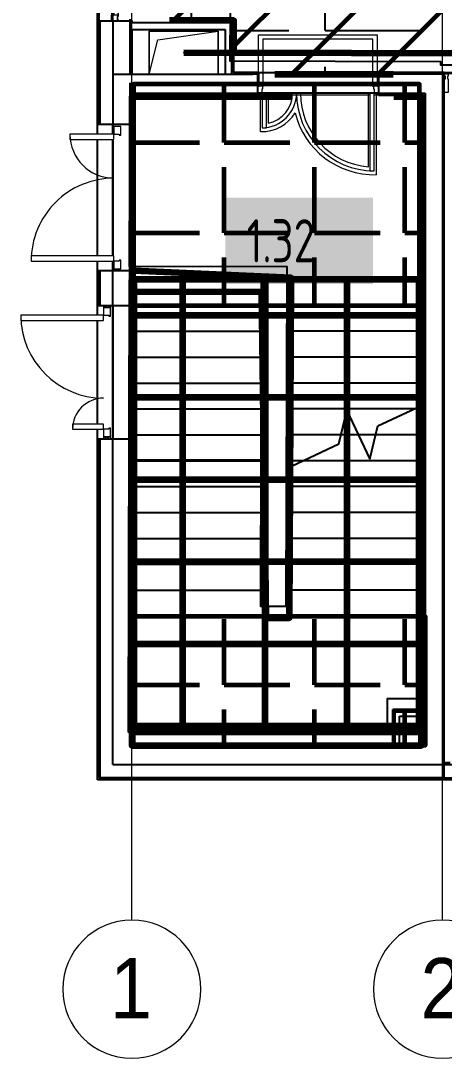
# Model space of a CAD drawing. Header units: millimetres. Extents: x -164500 to 426394, y -23753 to 102118.
# Drawn here: x -1113 to 3795, y -3642 to 8384 of the extents above; entities that cross this region are included whole.
import ezdxf

# ---------------------------------------------------------------- set-up
doc = ezdxf.new("R2010")
doc.units = ezdxf.units.MM
doc.layers.add('1.1.1) Плитка КР1 Остаток', color=52, linetype='Continuous')
for name, color, linetype, lineweight in [('183 стяжка подвал', 160, 'Continuous', 60), ('284 стык. профилей', 1, 'Continuous', 120), ('336 лестницы', 150, 'Continuous', 120), ('374 ПК-4', 211, 'Continuous', 120), ('384 ПК-3', 30, 'Continuous', 120), ('469 плитка КР10 лестницы', 130, 'Continuous', 60), ('474 плитка КР-1.1 лестницы', 150, 'Continuous', 60), ('A-DOOR-2', 7, 'Continuous', 5), ('A-DOOR-FRAM-2', 7, 'Continuous', 5), ('A-FLOR', 7, 'Continuous', 9), ('A-GENM', 7, 'Continuous', 9), ('A-GLAZ', 7, 'Continuous', 9), ('A-GLAZ-1', 7, 'Continuous', 5), ('A-GLAZ-CWMG-1', 7, 'Continuous', 20), ('Оси', 7, 'Continuous', 9), ('Оси-1', 7, 'Continuous', 20)]:
    doc.layers.add(name, color=color, linetype=linetype, lineweight=lineweight)
doc.layers.add('A-DOOR-1', color=7, linetype='Continuous', lineweight=5, true_color=0xc0c0c0)
doc.layers.add('A-DOOR-FRAM-1', color=7, linetype='Continuous', lineweight=5, true_color=0xc0c0c0)
doc.styles.add('Arial', font='arial.ttf', dxfattribs={"width": 0.9, "height": 700})
doc.styles.add('СПДС', font='ГОСТ тип А.ttf', dxfattribs={"width": 0.9})
pattern_1 = [(0, (205553.1, 26879), (0, 1047.75), [762, -285.75]), (90, (205553.1, 26879), (-1047.75, 6e-14), [762, -285.75])]

# ---------------------------------------------------------------- blocks, each defined once
blk = doc.blocks.new('120_Окно_СКБ_2Ст - 120_Окно_СКБ_2Ст 2300х2500 _мал створка справа_-22272277-Объем проектирования 1 этажа')
at = {"layer": 'A-GLAZ'}
for p, q in [((-1150, -127), (-1150, -57)), ((-1150, -57), (-1080, -57)), ((-1080, -57), (-1080, -127)), ((250, -87), (-1080, -87)), ((-1080, -87), (-1080, -127)), ((-1030, -137), (-1030, -87)), ((200, -137), (200, -87)), ((250, -127), (250, -57)), ((250, -57), (320, -57)), ((250, -127), (250, -87)), ((320, -57), (320, -127)), ((1080, -87), (320, -87)), ((320, -87), (320, -127)), ((370, -137), (370, -87)), ((1030, -137), (1030, -87)), ((1080, -127), (1080, -57)), ((1080, -57), (1150, -57)), ((1080, -127), (1080, -87)), ((1150, -57), (1150, -127)), ((-1080, -127), (-1150, -127)), ((-1080, -127), (-1100, -127)), ((-1100, -127), (-1100, -137)), ((-1100, -137), (270, -137)), ((270, -137), (-1100, -137)), ((320, -127), (250, -127)), ((270, -127), (250, -127)), ((270, -137), (270, -127)), ((320, -127), (300, -127)), ((300, -127), (300, -137)), ((300, -137), (1100, -137)), ((1100, -137), (300, -137)), ((1150, -127), (1080, -127)), ((1100, -127), (1080, -127)), ((1100, -137), (1100, -127))]:
    blk.add_line(p, q, dxfattribs=at)
at = {"layer": 'A-GLAZ-1'}
for p, q in [((1150, -57), (-1150, -57)), ((-1030, -107), (200, -107)), ((200, -117), (-1030, -117)), ((370, -107), (1030, -107)), ((1030, -117), (370, -117)), ((-1130, -127), (-1100, -127)), ((270, -127), (300, -127)), ((1100, -127), (1130, -127))]:
    blk.add_line(p, q, dxfattribs=at)
blk = doc.blocks.new('110_Дверь_СКБ_2Ст - Д-1 Лестничная клетка EIS60-24280000-Объем проектирования 1 этажа')
at = {"layer": 'A-DOOR-1'}
for p, q in [((-637.5, 1010), (-637.5, 110)), ((-587.5, 1010), (-637.5, 1010)), ((-587.5, 110), (-587.5, 1010)), ((662.5, 510), (612.5, 510)), ((612.5, 510), (612.5, 110)), ((662.5, 110), (662.5, 510)), ((-637.5, 110), (-587.5, 110)), ((612.5, 110), (662.5, 110))]:
    blk.add_line(p, q, dxfattribs=at)
for centre, radius, start, end in [((-637.5, 110), 900, 0, 90), ((662.5, 110), 400, 90, 180)]:
    blk.add_arc(centre, radius, start, end, dxfattribs=at)
at = {"layer": 'A-DOOR-FRAM-1'}
for p, q in [((-672.5, 118), (-742.5, 118)), ((-742.5, 118), (-742.5, 110)), ((-742.5, 110), (-672.5, 110)), ((-637.5, 110), (-687.5, 110)), ((-687.5, 110), (-687.5, 30)), ((-687.5, 30), (-627.5, 30)), ((-672.5, 30), (-687.5, 30)), ((-687.5, 30), (-687.5, -110)), ((-672.5, 110), (-672.5, 118)), ((-672.5, -110), (-672.5, 30)), ((-637.5, 60), (-637.5, 110)), ((-627.5, 60), (-637.5, 60)), ((-627.5, 30), (-627.5, 60)), ((662.5, 60), (652.5, 60)), ((652.5, 60), (652.5, 30)), ((652.5, 30), (712.5, 30)), ((662.5, 110), (662.5, 60)), ((712.5, 110), (662.5, 110)), ((767.5, 118), (697.5, 118)), ((697.5, 118), (697.5, 110)), ((697.5, 110), (767.5, 110)), ((712.5, 30), (697.5, 30)), ((697.5, 30), (697.5, -110)), ((712.5, 30), (712.5, 110)), ((712.5, -110), (712.5, 30)), ((767.5, 110), (767.5, 118)), ((-672.5, -110), (-742.5, -110)), ((-742.5, -110), (-742.5, -118)), ((-742.5, -118), (-672.5, -118)), ((-687.5, -110), (-672.5, -110)), ((-672.5, -118), (-672.5, -110)), ((697.5, -110), (712.5, -110)), ((767.5, -110), (697.5, -110)), ((697.5, -110), (697.5, -118)), ((697.5, -118), (767.5, -118)), ((767.5, -118), (767.5, -110))]:
    blk.add_line(p, q, dxfattribs=at)
blk = doc.blocks.new('110_Дверь_СКБ_2Ст_Наружная - ДН-1_л__ Двухстворчатая 1350 х3200 _ЛК_ в свету с верхним остеклением 2-22796854-Объем проектирования 1 этажа')
at = {"layer": 'A-DOOR-1'}
for p, q in [((-715.5, 869), (-715.5, -91)), ((-655.5, 869), (-715.5, 869)), ((-655.5, -91), (-655.5, 869)), ((754.5, 419), (694.5, 419)), ((694.5, 419), (694.5, -91)), ((754.5, -91), (754.5, 419)), ((-715.5, -91), (-655.5, -91)), ((694.5, -91), (754.5, -91))]:
    blk.add_line(p, q, dxfattribs=at)
for centre, radius, start, end in [((-715.5, -91), 960, 0, 90), ((754.5, -91), 510, 90, 180)]:
    blk.add_arc(centre, radius, start, end, dxfattribs=at)
at = {"layer": 'A-DOOR-FRAM-1'}
for p, q in [((-715.5, -91), (-805.5, -91)), ((-805.5, -91), (-805.5, -171)), ((-715.5, -151), (-715.5, -91)), ((754.5, -91), (754.5, -151)), ((844.5, -91), (754.5, -91)), ((844.5, -171), (844.5, -91)), ((-805.5, -171), (-705.5, -171)), ((-705.5, -151), (-715.5, -151)), ((-705.5, -171), (-705.5, -151)), ((754.5, -151), (744.5, -151)), ((744.5, -151), (744.5, -171)), ((744.5, -171), (844.5, -171))]:
    blk.add_line(p, q, dxfattribs=at)
blk = doc.blocks.new('110_Дверь_СКБ_2Ст_Наружная - ДН-3_л__ Двухстворчатая 1200 х3200 из подвала EI30-23666533-Объем проектирования 1 этажа')
at = {"layer": 'A-DOOR-2'}
h = blk.add_hatch(dxfattribs=at)
h.set_pattern_fill('FP_165', color=256, style=0, pattern_type=2)
h.set_pattern_definition([(135, (1526.41, 143.685), (-14.14214, -14.14214), []), (225, (1526.41, 143.685), (14.14214, -14.14214), [])])
h.paths.add_polyline_path([(770, -48), (772, -51), (795, -51), (795, 29), (770, 29), (770, -31)])
at = {"layer": 'A-DOOR-FRAM-2'}
h = blk.add_hatch(dxfattribs=at)
h.set_pattern_fill('FP_166', color=256, style=0, pattern_type=2)
h.set_pattern_definition([(45, (-596.384, 143.685), (-14.1421, 14.1421), []), (135, (-596.384, 143.685), (-14.1421, -14.1421), [])])
h.paths.add_polyline_path([(-755, 29), (-755, -51), (-730, -51), (-730, 29)])
at = {"layer": 'A-DOOR-1'}
for p, q in [((680, 989), (620, 989)), ((620, 989), (620, 29)), ((680, 29), (680, 989)), ((-640, 389), (-640, 29)), ((-580, 389), (-640, 389)), ((-580, 29), (-580, 389)), ((-640, 29), (-580, 29)), ((620, 29), (680, 29))]:
    blk.add_line(p, q, dxfattribs=at)
for centre, radius, start, end in [((680, 29), 960, 90, 180), ((-640, 29), 360, 0, 90)]:
    blk.add_arc(centre, radius, start, end, dxfattribs=at)
at = {"layer": 'A-DOOR-FRAM-1'}
for p, q in [((-730, 29), (-755, 29)), ((-755, 29), (-755, -51)), ((-640, 29), (-730, 29)), ((-730, 29), (-730, -51)), ((-730, -51), (-730, 29)), ((-640, -31), (-640, 29)), ((680, 29), (680, -31)), ((770, 29), (680, 29)), ((770, -51), (770, 29)), ((795, 29), (770, 29)), ((770, 29), (770, -51)), ((795, -51), (795, 29)), ((-755, -51), (-730, -51)), ((-730, -51), (-630, -51)), ((-630, -31), (-640, -31)), ((-630, -51), (-630, -31)), ((680, -31), (670, -31)), ((670, -31), (670, -51)), ((670, -51), (770, -51)), ((770, -51), (795, -51))]:
    blk.add_line(p, q, dxfattribs=at)
blk = doc.blocks.new('Прямоугольный импост - Импост структурный с накладкой - 190мм-31924846-Объем проектирования 1 этажа')
at = {"layer": 'A-GLAZ-CWMG-1'}
for p, q in [((-50, 0), (-50, 17)), ((-50, 17), (0, 17)), ((-40, 0), (-50, 0)), ((-40, -40), (-40, 0)), ((0, 0), (-10, 0)), ((-10, 0), (-10, -40)), ((0, 17), (0, 0)), ((-50, -190), (-50, -40)), ((-50, -40), (-40, -40)), ((-10, -40), (0, -40)), ((0, -40), (0, -190)), ((0, -190), (-50, -190))]:
    blk.add_line(p, q, dxfattribs=at)
blk = doc.blocks.new('GM_Отверстие прямоугольное _в плите_ - Отверстие-21979368-Объем проектирования 1 этажа')
at = {"layer": 'A-GENM'}
for p, q in [((-400, -250), (-400, 250)), ((-400, 250), (400, 250)), ((400, 250), (-400, 250)), ((-400, 250), (-400, -250)), ((-300, 150), (400, 250)), ((400, 250), (400, -250)), ((400, -250), (400, 250)), ((-400, -250), (-300, 150))]:
    blk.add_line(p, q, dxfattribs=at)
for start, end in [(360, 180), (180, 360)]:
    blk.add_arc((0, 0), 2.5, start, end, dxfattribs=at)
blk = doc.blocks.new('Ось сетки - D8-29747960-Объем проектирования 1 этажа')
at = {"layer": 'Оси-1'}
for start, end in [(360, 180), (180, 360)]:
    blk.add_arc((0, 0), 4, start, end, dxfattribs=at)

msp = doc.modelspace()

# ---------------------------------------------------------------- hatches: boundary and pattern name
at = {"layer": '1.1.1) Плитка КР1 Остаток'}
h = msp.add_hatch(dxfattribs=at)
h.set_pattern_fill('ANGLE', color=256, scale=222)
h.set_pattern_definition([(0, (205553.1, 26879), (0, 1550.67), [1127.76, -422.91]), (90, (205553.1, 26879), (-1550.67, 9e-14), [1127.76, -422.91])])
h.paths.add_polyline_path([(13754.702, 17684.938), (14405.702, 17684.938), (14405.702, 18338.438), (13754.702, 18338.438)], flags=16)
h.paths.add_polyline_path([(13743.702, 21432.938), (14405.702, 21432.938), (14405.702, 22095.938), (13743.702, 22095.938)], flags=16)
h.paths.add_polyline_path([(6445.137, 7763.938), (6442.548, 7557.281), (4619.702, 7556.938), (4619.702, 7763.938), (1354.702, 7783.938), (1355.702, 8384.938), (609.702, 8383.938), (610.702, 10742.938), (1874.702, 10763.938), (1874.702, 11243.938), (3624.702, 11263.938), (3624.702, 10763.938), (6824.702, 10763.938), (6824.702, 11488.938), (6744.702, 11488.938), (6744.702, 12388.938), (6832.702, 12388.938), (6844.702, 14438.938), (7162.202, 14438.938), (7159.702, 14839.938), (6844.702, 14839.938), (6824.702, 15208.938), (6674.702, 15208.938), (6674.702, 15986.938), (6617.702, 17692.938), (4745.702, 17692.938), (4745.702, 18333.137), (4130.853, 18334.256), (4130.853, 18839.06), (6674.702, 18838.938), (6674.702, 20645.938), (9795.702, 20645.938), (9774.702, 22063.938), (9174.702, 22063.938), (9174.702, 24183.938), (9774.702, 24183.938), (9774.702, 24722.262), (13768.823, 24626.219), (14845.702, 24626.219), (14845.702, 26422.938), (18154.958, 26351.124), (18154.958, 26143.938), (18794.958, 26143.938), (18804.143, 26351.124), (20274.702, 26351.124), (20274.702, 26963.938), (21974.702, 26963.938), (21974.702, 14463.938), (22654.702, 14463.938), (22654.702, 13138.938), (22633.702, 11984.938), (22374.702, 11971.938), (22374.702, 11825.982), (20499.702, 11830.384), (20514.702, 11971.938), (20295.702, 11984.938), (20295.702, 15094.938), (13774.702, 15063.938), (13774.702, 10763.938), (20209.461, 10763.938), (20209.461, 7763.938)])
h.paths.add_polyline_path([(3935.822, 18839.06), (6674.702, 18839.06), (6674.702, 20588.938), (3935.822, 20588.938)], flags=17)
h.paths.add_polyline_path([(6612.528, 17692.938), (4124.702, 17692.938), (4124.702, 15113.938), (6612.528, 15113.938)], flags=17)
at = {"layer": '183 стяжка подвал'}
h = msp.add_hatch(dxfattribs=at)
h.set_pattern_fill('ANSI31', color=256, scale=222)
h.set_pattern_definition([(45, (205553.1, 26879), (-498.4042, 498.4042), [])])
h.paths.add_polyline_path([(13754.702, 17684.938), (14405.702, 17684.938), (14405.702, 18338.438), (13754.702, 18338.438)], flags=16)
h.paths.add_polyline_path([(13743.702, 21432.938), (14405.702, 21432.938), (14405.702, 22095.938), (13743.702, 22095.938)], flags=16)
h.paths.add_polyline_path([(6445.137, 7763.938), (6442.548, 7557.281), (4619.702, 7556.938), (4619.702, 7763.938), (1354.702, 7783.938), (1355.702, 8384.938), (609.702, 8383.938), (610.702, 10742.938), (1874.702, 10763.938), (1874.702, 11243.938), (3624.702, 11263.938), (3624.702, 10763.938), (6824.702, 10763.938), (6824.702, 11488.938), (6744.702, 11488.938), (6744.702, 12388.938), (6832.702, 12388.938), (6844.702, 14438.938), (7162.202, 14438.938), (7159.702, 14839.938), (6844.702, 14839.938), (6824.702, 15208.938), (6674.702, 15208.938), (6674.702, 15986.938), (6617.702, 17692.938), (4745.702, 17692.938), (4745.702, 18333.137), (4130.853, 18334.256), (4130.853, 18839.06), (6674.702, 18838.938), (6674.702, 20645.938), (9795.702, 20645.938), (9774.702, 22063.938), (9174.702, 22063.938), (9174.702, 24183.938), (9774.702, 24183.938), (9774.702, 24722.262), (13768.823, 24626.219), (14845.702, 24626.219), (14845.702, 26422.938), (18154.958, 26351.124), (18154.958, 26143.938), (18794.958, 26143.938), (18804.143, 26351.124), (20274.702, 26351.124), (20274.702, 26963.938), (21974.702, 26963.938), (21974.702, 14463.938), (22654.702, 14463.938), (22654.702, 13138.938), (22633.702, 11984.938), (22374.702, 11971.938), (22374.702, 11825.982), (20499.702, 11830.384), (20514.702, 11971.938), (20295.702, 11984.938), (20295.702, 15094.938), (13774.702, 15063.938), (13774.702, 10763.938), (20209.461, 10763.938), (20209.461, 7763.938)])
h.paths.add_polyline_path([(3935.822, 18839.06), (6674.702, 18839.06), (6674.702, 20588.938), (3935.822, 20588.938)], flags=17)
h.paths.add_polyline_path([(6612.528, 17692.938), (4124.702, 17692.938), (4124.702, 15113.938), (6612.528, 15113.938)], flags=17)
h.paths.add_polyline_path([(21915.974, 15309.069), (28602.728, 15309.069), (28602.728, 26272.402), (21915.974, 26272.402)])
at = {"layer": '336 лестницы'}
h = msp.add_hatch(dxfattribs=at)
h.set_pattern_fill('ANSI37', color=256, scale=300, angle=45)
h.set_pattern_definition([(90, (205553.1, 26879), (-952.5, 0), []), (180, (205553.1, 26879), (-6e-14, -952.5), [])])
h.paths.add_polyline_path([(195.702, 140.162), (3502.625, 140.162), (3502.625, 5383.938), (195.702, 5383.938)])
at = {"layer": '469 плитка КР10 лестницы'}
h = msp.add_hatch(dxfattribs=at)
h.set_pattern_fill('ANGLE', color=256, scale=150)
h.set_pattern_definition(pattern_1)
h.paths.add_polyline_path([(194.702, 5083.938), (3507.945, 5083.938), (3507.945, 7650.259), (194.702, 7650.259)])
at = {"layer": '474 плитка КР-1.1 лестницы'}
h = msp.add_hatch(dxfattribs=at)
h.set_pattern_fill('ANGLE', color=256, scale=150)
h.set_pattern_definition(pattern_1)
h.paths.add_polyline_path([(174.702, 1483.938), (3574.702, 1483.938), (3574.702, -16.062), (174.702, -16.062)])

# ---------------------------------------------------------------- linework, layer by layer
for p, q in [((-225.298, 7068.938), (-225.298, 15243.938)), ((-203.298, 8383.938), (-203.298, 10683.938)), ((-45.298, 8383.938), (-45.298, 10683.938)), ((-195.298, 8383.938), (-203.298, 8383.938)), ((-203.298, 8383.938), (-203.298, 7183.938)), ((-198.298, 8383.938), (-198.298, 7183.938)), ((-195.298, 8383.938), (-195.298, 7183.938)), ((-195.298, 8383.938), (154.702, 8383.938)), ((-45.298, 8383.938), (-45.298, 7183.938)), ((6.702, 8403.938), (6.702, 8383.938)), ((154.702, 7763.938), (154.702, 8403.938)), ((154.702, 8363.938), (1334.702, 8363.938)), ((174.702, 8384.938), (174.702, 8363.938)), ((1334.702, 7763.938), (1334.702, 8363.938)), ((1354.702, 8383.938), (1354.702, 8383.938)), ((1355.702, 7784.938), (1355.702, 8384.938)), ((154.702, 8283.938), (1254.702, 8283.938)), ((174.702, 8283.938), (174.702, 7763.938)), ((1254.702, 8283.938), (1254.702, 7763.938)), ((-45.298, 7763.938), (154.702, 7763.938)), ((154.702, 7763.938), (1577.92, 7763.938)), ((1354.702, 7783.938), (1354.702, 7784.938)), ((1632.92, 7784.938), (1355.702, 7784.938)), ((1607.92, 7783.938), (1632.92, 7783.938)), ((1632.92, 7783.938), (1632.92, 7784.938)), ((3794.702, 7784.938), (3032.92, 7784.938)), ((3032.92, 7784.938), (3032.92, 7783.938)), ((3032.92, 7783.938), (3057.92, 7783.938)), ((3794.702, 7763.938), (3087.92, 7763.938)), ((3794.702, 7783.938), (3794.702, 7784.938)), ((3794.702, -236.062), (3794.702, 7783.938)), ((174.702, 7183.938), (174.702, 7543.938)), ((174.702, 7543.938), (1577.92, 7543.938)), ((174.702, 7523.938), (194.702, 7523.938)), ((194.702, 7523.938), (194.702, 7522.938)), ((195.702, 7522.938), (194.702, 7522.938)), ((195.702, 7183.938), (195.702, 7522.938)), ((195.702, 7522.938), (1632.92, 7522.938)), ((1632.92, 7523.938), (1632.92, 7535.938)), ((1632.92, 7522.938), (1632.92, 7523.938)), ((3032.92, 7535.938), (3032.92, 7523.938)), ((3032.92, 7523.938), (3032.92, 7522.938)), ((3032.92, 7522.938), (3553.702, 7522.938)), ((3087.92, 7543.938), (3574.702, 7543.938)), ((3553.702, 5151.353), (3553.702, 7523.938)), ((3553.702, 7523.438), (3554.702, 7523.438)), ((3554.702, 7522.938), (3553.702, 7522.938)), ((3554.702, 7523.938), (3554.702, 4.938)), ((3574.702, 7543.938), (3574.702, -16.062)), ((-225.298, 7183.938), (-203.298, 7183.938)), ((-203.298, 7183.938), (-195.298, 7183.938)), ((-195.298, 7183.938), (194.702, 7183.938)), ((-45.298, 7183.938), (-45.298, 7068.938)), ((-45.298, 7068.938), (-45.298, 7183.938)), ((174.702, 7183.938), (174.702, 5483.938)), ((194.702, 7183.938), (195.702, 7183.938)), ((-225.298, 5658.938), (-225.298, 7008.938)), ((-45.298, 7008.938), (-45.298, 5658.938)), ((-45.298, 5658.938), (-45.298, 7008.938)), ((3553.702, 5889.348), (3554.702, 5889.348)), ((-225.298, 4968.938), (-225.298, 5598.938)), ((-45.298, 5598.938), (-45.298, 5483.938)), ((-45.298, 5483.938), (-45.298, 5598.938)), ((-203.298, 5483.938), (-225.298, 5483.938)), ((-195.298, 5483.938), (-203.298, 5483.938)), ((-203.298, 5483.938), (-203.298, 5083.938)), ((-198.298, 5483.938), (-198.298, 5083.938)), ((-195.298, 5483.938), (-195.298, 5083.938)), ((194.702, 5483.938), (-195.298, 5483.938)), ((-45.298, 5083.938), (-45.298, 5483.938)), ((174.702, 5483.938), (174.702, 5083.938)), ((195.702, 5483.938), (194.702, 5483.938)), ((195.702, 5483.938), (195.702, 5403.927)), ((174.702, 5383.938), (1724.702, 5383.938)), ((174.702, 1483.938), (174.702, 5383.938)), ((1999.702, 5383.938), (174.702, 5383.938)), ((194.702, 5404.938), (194.702, 5083.938)), ((2020.702, 5404.938), (194.702, 5404.938)), ((194.702, 5403.938), (1999.702, 5403.938)), ((195.702, 5243.938), (195.702, 5403.927)), ((1724.702, 1483.938), (1724.702, 5383.938)), ((1749.702, 1483.938), (1749.702, 5383.938)), ((1999.702, 5403.938), (2019.702, 5403.938)), ((1999.702, 1483.938), (1999.702, 5383.938)), ((2019.702, 1463.938), (2019.702, 5403.938)), ((2020.702, 5404.938), (2020.702, 1462.938)), ((3554.702, 5383.938), (2024.702, 5383.938)), ((2024.702, 5383.938), (2024.702, 5083.938)), ((3554.702, 5383.938), (2024.702, 5383.938)), ((174.702, 5263.938), (1749.702, 5263.938)), ((194.702, 5243.938), (1729.702, 5243.938)), ((194.702, 5242.938), (1728.702, 5242.938)), ((195.702, 5243.938), (195.702, 5083.938)), ((195.702, 5242.938), (195.702, 3298.938)), ((1728.702, 5242.938), (195.702, 5242.938)), ((1728.702, 3298.938), (1728.702, 5242.938)), ((1728.702, 1462.938), (1728.702, 5242.938)), ((1729.702, 5242.938), (1729.702, 5243.938)), ((1729.702, 1463.938), (1729.702, 5242.938)), ((-225.298, 5083.938), (-203.298, 5083.938)), ((-203.298, 5083.938), (-195.298, 5083.938)), ((-195.298, 5083.938), (-153.298, 5083.938)), ((-73.298, 5083.938), (194.702, 5083.938)), ((-45.298, 5083.938), (-45.298, 3533.938)), ((-45.298, 3533.938), (-45.298, 5083.938)), ((174.702, 5083.938), (1724.702, 5083.938)), ((174.702, 5083.938), (1724.702, 5083.938)), ((174.702, 5083.938), (174.702, 3533.938)), ((194.702, 5083.938), (195.702, 5083.938)), ((2024.702, 5083.938), (2024.702, 4783.938)), ((3554.702, 5083.938), (2024.702, 5083.938)), ((3554.702, 5083.938), (2024.702, 5083.938)), ((3554.702, 5151.353), (3553.702, 5151.353)), ((3553.702, 5151.353), (3553.702, 2853.98)), ((3553.702, 5148.984), (3554.702, 5148.984)), ((-225.298, 3708.938), (-225.298, 4908.938)), ((174.702, 4783.938), (1724.702, 4783.938)), ((174.702, 4783.938), (1724.702, 4783.938)), ((2024.702, 4783.938), (2024.702, 4483.938)), ((3554.702, 4783.938), (2024.702, 4783.938)), ((3554.702, 4783.938), (2024.702, 4783.938)), ((174.702, 4483.938), (1724.702, 4483.938)), ((174.702, 4483.938), (1724.702, 4483.938)), ((2024.702, 4483.938), (2024.702, 4183.938)), ((3554.702, 4483.938), (2024.702, 4483.938)), ((3554.702, 4483.938), (2024.702, 4483.938)), ((174.702, 4183.938), (1724.702, 4183.938)), ((174.702, 4183.938), (1724.702, 4183.938)), ((2024.702, 4183.938), (2024.702, 3883.938)), ((3554.702, 4183.938), (2024.702, 4183.938)), ((3554.702, 4183.938), (2024.702, 4183.938)), ((174.702, 3883.938), (1724.702, 3883.938)), ((174.702, 3883.938), (1724.702, 3883.938)), ((2024.702, 3883.938), (2024.702, 3583.938)), ((3443.054, 3883.938), (2024.702, 3883.938)), ((3443.054, 3883.938), (2024.702, 3883.938)), ((2573.125, 3478.283), (2667.634, 3867.159)), ((2667.634, 3867.159), (2931.77, 3300.717)), ((3026.279, 3689.592), (3574.702, 3945.326)), ((3554.702, 3883.938), (3443.054, 3883.938)), ((3554.702, 3883.938), (3443.054, 3883.938)), ((3554.702, 3883.938), (3443.054, 3883.938)), ((3554.702, 3883.938), (3443.054, 3883.938)), ((-225.298, -416.062), (-225.298, 3648.938)), ((2931.77, 3300.717), (3026.279, 3689.592)), ((-203.298, 3533.938), (-225.298, 3533.938)), ((-195.298, 3533.938), (-203.298, 3533.938)), ((-203.298, 3533.938), (-203.298, -394.062)), ((-198.298, 3533.938), (-198.298, -389.062)), ((-153.298, 3533.938), (-195.298, 3533.938)), ((-195.298, 3533.938), (-195.298, -386.062)), ((194.702, 3533.938), (-73.298, 3533.938)), ((-45.298, -236.062), (-45.298, 3533.938)), ((174.702, 3583.938), (1724.702, 3583.938)), ((174.702, 3583.938), (1724.702, 3583.938)), ((174.702, -16.062), (174.702, 3533.938)), ((194.702, 3.938), (194.702, 3533.938)), ((195.702, 3533.938), (194.702, 3533.938)), ((195.702, 3533.938), (195.702, 4.938)), ((2024.702, 3583.938), (2024.702, 3283.938)), ((2598.802, 3583.938), (2024.702, 3583.938)), ((2598.802, 3583.938), (2024.702, 3583.938)), ((2799.702, 3583.938), (2598.802, 3583.938)), ((2799.702, 3583.938), (2598.802, 3583.938)), ((2799.702, 3583.938), (2598.802, 3583.938)), ((2799.702, 3583.938), (2598.802, 3583.938)), ((3000.601, 3583.938), (2799.702, 3583.938)), ((3000.601, 3583.938), (2799.702, 3583.938)), ((3554.702, 3583.938), (3000.601, 3583.938)), ((3554.702, 3583.938), (3000.601, 3583.938)), ((3554.702, 3583.938), (3000.601, 3583.938)), ((3554.702, 3583.938), (3000.601, 3583.938)), ((2024.702, 3222.549), (2573.125, 3478.283)), ((174.702, 3283.938), (1724.702, 3283.938)), ((174.702, 3283.938), (1724.702, 3283.938)), ((194.702, 3283.938), (1724.702, 3283.938)), ((194.702, 3283.938), (1724.702, 3283.938)), ((195.702, 3298.938), (195.702, 3283.938)), ((1724.702, 3283.938), (1728.702, 3283.938)), ((1724.702, 2983.938), (1724.702, 3283.938)), ((1728.702, 3283.938), (1728.702, 3298.938)), ((2024.702, 3283.938), (2024.702, 3222.549)), ((2156.35, 3283.938), (2024.702, 3283.938)), ((2156.35, 3283.938), (2024.702, 3283.938)), ((3574.702, 3283.938), (2156.35, 3283.938)), ((3574.702, 3283.938), (2156.35, 3283.938)), ((3554.702, 3283.938), (2156.35, 3283.938)), ((3554.702, 3283.938), (2156.35, 3283.938)), ((3574.702, 3283.938), (3574.702, 1483.938)), ((2024.702, 3222.549), (2024.702, 1483.938)), ((2024.702, 3222.549), (2024.702, 2983.938)), ((174.702, 2983.938), (1724.702, 2983.938)), ((174.702, 2983.938), (1724.702, 2983.938)), ((194.702, 2983.938), (1724.702, 2983.938)), ((194.702, 2983.938), (1724.702, 2983.938)), ((1724.702, 2683.938), (1724.702, 2983.938)), ((3574.702, 2983.938), (2024.702, 2983.938)), ((3574.702, 2983.938), (2024.702, 2983.938)), ((2024.702, 2983.938), (2024.702, 2683.938)), ((3554.702, 2983.938), (2024.702, 2983.938)), ((3554.702, 2983.938), (2024.702, 2983.938)), ((3553.702, 2845.181), (3553.702, 2853.98)), ((3553.702, 2853.98), (3554.702, 2853.98)), ((3554.702, 2845.181), (3553.702, 2845.181)), ((3553.702, 2845.181), (3553.702, 398.938)), ((174.702, 2683.938), (1724.702, 2683.938)), ((174.702, 2683.938), (1724.702, 2683.938)), ((194.702, 2683.938), (1724.702, 2683.938)), ((194.702, 2683.938), (1724.702, 2683.938)), ((1724.702, 2383.938), (1724.702, 2683.938)), ((3574.702, 2683.938), (2024.702, 2683.938)), ((3574.702, 2683.938), (2024.702, 2683.938)), ((2024.702, 2683.938), (2024.702, 2383.938)), ((3554.702, 2683.938), (2024.702, 2683.938)), ((3554.702, 2683.938), (2024.702, 2683.938)), ((174.702, 2383.938), (1724.702, 2383.938)), ((174.702, 2383.938), (1724.702, 2383.938)), ((194.702, 2383.938), (1724.702, 2383.938)), ((194.702, 2383.938), (1724.702, 2383.938)), ((1724.702, 2083.938), (1724.702, 2383.938)), ((3574.702, 2383.938), (2024.702, 2383.938)), ((3574.702, 2383.938), (2024.702, 2383.938)), ((2024.702, 2383.938), (2024.702, 2083.938)), ((3554.702, 2383.938), (2024.702, 2383.938)), ((3554.702, 2383.938), (2024.702, 2383.938)), ((174.702, 2083.938), (1724.702, 2083.938)), ((174.702, 2083.938), (1724.702, 2083.938)), ((194.702, 2083.938), (1724.702, 2083.938)), ((194.702, 2083.938), (1724.702, 2083.938)), ((1724.702, 1783.938), (1724.702, 2083.938)), ((3574.702, 2083.938), (2024.702, 2083.938)), ((3574.702, 2083.938), (2024.702, 2083.938)), ((2024.702, 2083.938), (2024.702, 1783.938)), ((3554.702, 2083.938), (2024.702, 2083.938)), ((3554.702, 2083.938), (2024.702, 2083.938)), ((174.702, 1783.938), (1724.702, 1783.938)), ((174.702, 1783.938), (1724.702, 1783.938)), ((194.702, 1783.938), (1724.702, 1783.938)), ((194.702, 1783.938), (1724.702, 1783.938)), ((1724.702, 1483.938), (1724.702, 1783.938)), ((3574.702, 1783.938), (2024.702, 1783.938)), ((3574.702, 1783.938), (2024.702, 1783.938)), ((2024.702, 1783.938), (2024.702, 1483.938)), ((3554.702, 1783.938), (2024.702, 1783.938)), ((3554.702, 1783.938), (2024.702, 1783.938)), ((174.702, 1483.938), (174.702, -16.062)), ((174.702, 1483.938), (1724.702, 1483.938)), ((174.702, 1483.938), (1724.702, 1483.938)), ((194.702, 1483.938), (1724.702, 1483.938)), ((194.702, 1483.938), (1724.702, 1483.938)), ((2024.702, 1483.938), (1724.702, 1483.938)), ((1729.702, 1483.938), (1724.702, 1483.938)), ((2020.702, 1462.938), (1728.702, 1462.938)), ((1729.702, 1463.938), (2019.702, 1463.938)), ((1749.702, 1483.938), (1999.702, 1483.938)), ((2024.702, 1483.938), (2019.702, 1483.938)), ((3574.702, 1483.938), (2024.702, 1483.938)), ((3574.702, 1483.938), (2024.702, 1483.938)), ((3554.702, 1483.938), (2024.702, 1483.938)), ((3554.702, 1483.938), (2024.702, 1483.938)), ((3574.702, -16.062), (3574.702, 1483.938)), ((3198.702, 399.938), (3198.702, 3.938)), ((3554.702, 399.938), (3198.702, 399.938)), ((3199.702, 3.938), (3199.702, 398.938)), ((3199.702, 398.938), (3554.702, 398.938)), ((3212.202, 386.438), (3574.702, 386.438)), ((3212.202, -16.062), (3212.202, 386.438)), ((3554.702, 374.938), (3224.702, 374.938)), ((3224.702, 374.938), (3224.702, 373.938)), ((3224.702, -16.062), (3224.702, 373.938)), ((3224.702, 373.938), (3554.702, 373.938)), ((3574.702, 398.938), (3554.702, 398.938)), ((3554.702, 373.938), (3574.702, 373.938)), ((3274.702, 323.938), (3574.702, 323.938)), ((3274.702, -16.062), (3274.702, 323.938)), ((194.702, 3.938), (195.702, 3.938)), ((3199.702, 4.938), (195.702, 4.938)), ((195.702, 4.938), (195.702, 3.938)), ((195.702, 3.938), (3574.702, 3.938)), ((195.702, 3.938), (3199.702, 3.938)), ((2945.702, 4.938), (2945.702, 3.938)), ((3554.702, 4.938), (2945.702, 4.938)), ((2945.702, 3.938), (3199.702, 3.938)), ((3199.702, 3.938), (3199.702, -16.062)), ((3199.702, 3.938), (3554.702, 3.938)), ((3554.702, 3.938), (3554.702, 4.938)), ((3574.702, -16.062), (174.702, -16.062)), ((174.702, -16.062), (3574.702, -16.062)), ((-45.298, -236.062), (6894.702, -236.062)), ((3864.702, -216.062), (3794.702, -216.062)), ((3794.702, -386.062), (3794.702, -236.062)), ((72344.702, -416.062), (-225.298, -416.062)), ((-203.298, -394.062), (3794.702, -394.062)), ((-198.298, -389.062), (3794.702, -389.062)), ((-195.298, -386.062), (3794.702, -386.062)), ((3794.702, -394.062), (3794.702, -386.062)), ((6894.702, -394.062), (3794.702, -394.062))]:
    msp.add_line(p, q)
at = {"flags": 128}
msp.add_lwpolyline([(1311.975, 8517.416), (1310.566, 7917.418), (3749.56, 7911.692), (3749.47, 7873.692), (3792.48, 7873.591), (4663.702, 7871.546)], dxfattribs=at)
msp.add_lwpolyline([(3501.249, 4797.741), (3502.249, 4797.739), (3502.255, 4800.174), (3501.255, 4800.177), (3507.945, 7650.259), (149.954, 7658.141), (144.983, 5540.147), (1969.978, 5535.863), (1960.724, 1593.874), (1668.725, 1594.559), (1677.598, 5374.549), (144.602, 5378.148), (132.307, 140.162), (2882.299, 133.707), (3135.298, 133.113), (3136.226, 528.112), (3491.225, 527.278)], close=True, dxfattribs=at)
at = {"layer": '1.1.1) Плитка КР1 Остаток'}
msp.add_lwpolyline([(20209.461, 7763.938), (6445.137, 7763.938), (6442.548, 7557.281), (4619.702, 7556.938), (4619.702, 7763.938), (1354.702, 7783.938), (1355.702, 8384.938)], dxfattribs=at)
msp.add_lwpolyline([(3032.92, 7543.938), (1632.92, 7543.938), (1632.92, 7784.938), (3032.92, 7784.938)], close=True, dxfattribs=at)
at = {"layer": '284 стык. профилей'}
msp.add_lwpolyline([(1832.702, 7763.938), (3202.582, 7763.938)], dxfattribs=at)
at = {"layer": '336 лестницы'}
msp.add_lwpolyline([(195.702, 140.162), (3502.625, 140.162), (3502.625, 5383.938), (195.702, 5383.938)], close=True, dxfattribs=at)
at = {"layer": '374 ПК-4'}
for points in [[(2028.702, 7502.938), (174.702, 7502.938), (174.702, -16.062), (3532.702, -16.062), (3532.702, 7502.938), (3211.898, 7502.938)], [(195.702, 5243.938), (1677.283, 5240.46), (1728.702, 1462.938), (1999.702, 1462.938), (2020.702, 5404.938), (195.702, 5483.938)]]:
    msp.add_lwpolyline(points, dxfattribs=at)
at = {"layer": '384 ПК-3'}
for points in [[(1355.702, 8012.763), (1355.702, 8384.938), (610.702, 8384.938)], [(4663.702, 8006.077), (777.202, 8013.933)]]:
    msp.add_lwpolyline(points, dxfattribs=at)
at = {"layer": '469 плитка КР10 лестницы'}
msp.add_lwpolyline([(194.702, 5083.938), (3507.945, 5083.938), (3507.945, 7650.259), (194.702, 7650.259)], close=True, dxfattribs=at)
at = {"layer": '474 плитка КР-1.1 лестницы'}
msp.add_lwpolyline([(174.702, 1483.938), (3574.702, 1483.938), (3574.702, -16.062), (174.702, -16.062)], close=True, dxfattribs=at)
at = {"layer": 'A-FLOR'}
for p, q in [((1354.702, 8383.938), (609.702, 8383.938)), ((1354.702, 7784.938), (1354.702, 8383.938)), ((1643.219, 8222.24), (3018.548, 8222.24)), ((1643.219, 7771.938), (1643.219, 8222.24)), ((3018.548, 8222.24), (3018.548, 7771.938)), ((2968.548, 8172.24), (1693.219, 8172.24)), ((1693.219, 8172.24), (1693.219, 7622.24)), ((2968.548, 7622.24), (2968.548, 8172.24)), ((1607.92, 7783.938), (1354.702, 7783.938)), ((1607.92, 7771.938), (1607.92, 7783.938)), ((15804.702, 7783.938), (3057.92, 7783.938)), ((3057.92, 7783.938), (3057.92, 7771.938)), ((2972.92, 7622.24), (2968.548, 7622.24)), ((194.702, 7523.938), (1682.92, 7523.938)), ((194.702, 7522.938), (194.702, 5404.938)), ((1665.985, 7099.26), (1665.985, 7543.938)), ((1682.92, 7544.605), (1752.994, 7544.605)), ((1682.92, 7543.938), (2965.335, 7543.938)), ((1732.92, 7523.938), (2932.92, 7523.938)), ((1752.994, 7544.605), (1752.994, 7195.923)), ((2037.92, 7543.938), (2127.92, 7543.938)), ((2916.289, 6691.538), (2916.289, 7544.605)), ((2916.289, 7544.605), (2982.92, 7544.605)), ((2982.92, 7523.938), (3004.109, 7523.938)), ((3006.289, 7543.938), (3006.289, 6599.227)), ((3006.289, 7523.938), (3554.702, 7523.938)), ((3554.702, 5383.938), (2019.702, 5383.938)), ((195.202, 3298.938), (195.202, 5243.438)), ((195.202, 5243.438), (1730.178, 5243.438)), ((154.702, 5083.938), (154.702, 3533.938)), ((195.202, 3298.938), (1729.702, 3298.938)), ((3794.702, 3.938), (3794.702, 13.938))]:
    msp.add_line(p, q, dxfattribs=at)
for centre, radius, start, end in [((1682.92, 7543.938), 355, 281.3844783, 360), ((1682.92, 7543.938), 355, 281.3844783, 360), ((2982.92, 7543.938), 855, 180, 265.5303967), ((2982.92, 7543.938), 855, 180, 265.5303967), ((1682.92, 7543.938), 445, 267.8190829, 329.3146421), ((1682.92, 7543.938), 445, 267.8190829, 329.3146421), ((2982.92, 7543.938), 945, 193.9048911, 271.4170588), ((2982.92, 7543.938), 945, 193.9048911, 271.4170588)]:
    msp.add_arc(centre, radius, start, end, dxfattribs=at)
at = {"layer": 'Оси'}
for points in [[(3774.702, -2042.321), (3774.702, 2957.679), (3774.702, 22262.009), (3774.702, 27262.009)], [(174.702, -2042.321), (174.702, 2957.679), (174.702, 10243.938), (174.702, 15243.938)]]:
    msp.add_lwpolyline(points, dxfattribs=at)

# ---------------------------------------------------------------- block references
at = {"color": 3, "rotation": 89.99999999999991}
msp.add_blockref('120_Окно_СКБ_2Ст - 120_Окно_СКБ_2Ст 2300х2500 _мал створка справа_-22272277-Объем проектирования 1 этажа', (-120.298, 9533.938), dxfattribs=at)
msp.add_blockref('GM_Отверстие прямоугольное _в плите_ - Отверстие-21979368-Объем проектирования 1 этажа', (774.702, 8013.938))
for name, p, rotation in [('110_Дверь_СКБ_2Ст - Д-1 Лестничная клетка EIS60-24280000-Объем проектирования 1 этажа', (2345.42, 7653.938), 180), ('110_Дверь_СКБ_2Ст_Наружная - ДН-1_л__ Двухстворчатая 1350 х3200 _ЛК_ в свету с верхним остеклением 2-22796854-Объем проектирования 1 этажа', (-124.298, 6314.438), 89.99999999999991), ('110_Дверь_СКБ_2Ст_Наружная - ДН-3_л__ Двухстворчатая 1200 х3200 из подвала EI30-23666533-Объем проектирования 1 этажа', (-124.298, 4289.438), 89.99999999999991)]:
    msp.add_blockref(name, p, dxfattribs=dict(rotation=rotation))
at = {"extrusion": (0, 0, -1)}
msp.add_blockref('Прямоугольный импост - Импост структурный с накладкой - 190мм-31924846-Объем проектирования 1 этажа', (-3794.702, 7746.938), dxfattribs=at)
at = {"layer": 'Оси-1', "xscale": 199.9999999999999, "yscale": 199.9999999999999, "zscale": 199.9999999999999}
for p in [(174.702, -2842.321), (3774.702, -2842.321)]:
    msp.add_blockref('Ось сетки - D8-29747960-Объем проектирования 1 этажа', p, dxfattribs=at)

# ---------------------------------------------------------------- texts
at = {"insert": (1505.856, 6083.414), "char_height": 500, "width": 1212.1515, "attachment_point": 1, "style": 'СПДС', "bg_fill": 1, "box_fill_scale": 1.5, "bg_fill_color": 7, "bg_fill_true_color": 16777215, "bg_fill_transparency": 0}
msp.add_mtext('1.32', dxfattribs=at)
at = {"layer": 'Оси', "char_height": 700, "width": 606.07575, "attachment_point": 1, "style": 'Arial'}
for s, insert in [('\\fArial|b0|i0|c204|p34|;\\W.9;1', (-80.33, -2481.028)), ('\\fArial|b0|i0|c204|p34|;\\W.9;2', (3519.67, -2481.028))]:
    msp.add_mtext(s, dxfattribs=dict(at, insert=insert))

doc.saveas('drawing.dxf')
